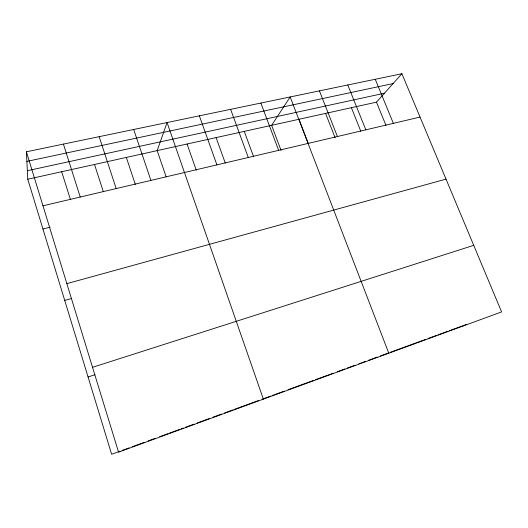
<?xml version="1.0" encoding="UTF-8"?>
<svg xmlns="http://www.w3.org/2000/svg" width="528" height="528" viewBox="0 0 528 528"><rect width="100%" height="100%" fill="white"/><g stroke="black" fill="none" stroke-linecap="round" stroke-linejoin="round"><path stroke-width="0.79" d="M120.001 451.216L111.639 454.271L27.773 179.223L376.477 102.148L401.9 73.729L501.6 311.916L118.562 452.146L26.4 151.793L401.9 73.729M122.278 450.384L129.116 447.876M132.158 446.767L144.316 442.319M148.13 440.92L155.034 438.398M159.641 436.709L168.082 433.62M169.613 433.059L179.593 429.409M181.117 428.848L183.394 428.017M185.671 427.185L194.027 424.129M197.063 423.02L209.207 418.572M213.002 417.186L221.47 414.084M224.552 412.955L233.026 409.86M234.564 409.292L258.324 400.6M262.139 399.201L270.541 396.132M272.072 395.571L274.362 394.733M275.128 394.456L284.229 391.123M288.024 389.737L304.709 383.625M305.481 383.348L313.229 380.51M315.553 379.658L333.366 373.144M337.22 371.732L344.936 368.907M347.252 368.062L354.968 365.237M358.829 363.825L361.139 362.98M361.911 362.696L365.765 361.291M368.848 360.162L377.322 357.06M380.404 355.931L388.879 352.829M390.416 352.268L415.76 342.995M416.526 342.712L425.726 339.346M428.03 338.501L436.465 335.419M437.996 334.858L441.83 333.452M442.596 333.175L447.962 331.208M449.5 330.647L466.356 324.476M88.07 376.972L95.007 374.728M92.532 367.316L473.735 245.335M64.726 300.432L71.762 298.439M66.858 283.635L446.021 179.131M42.94 228.974L50.081 227.212M42.973 205.808L420.044 117.077M27.344 170.702L384.463 93.225M26.882 161.39L393.096 83.569M375.256 79.266L393.353 123.354M376.477 102.148L385.988 125.44M347.78 84.975L365.818 129.835M351.384 107.692L360.862 131.353M319.433 90.869L337.405 136.521M325.565 113.401L335.135 137.768M298.987 119.275L308.352 143.603M388.793 353.212L290.176 96.954L271.616 125.327L281.061 150.388M260.865 103.046L278.652 150.348M244.266 131.373L253.651 156.849M230.611 109.336L248.285 157.496M216.097 137.597L225.265 163.053M199.36 115.837L216.909 164.881M187.077 144.012L196.297 170.234M263.366 399.135L167.072 122.549L157.172 150.625L166.162 176.86M133.69 129.485L150.916 180.404M126.331 157.436L135.353 184.47M99.158 136.666L116.193 188.582M94.519 164.472L103.297 191.545M63.419 144.098L80.236 197.043M61.677 171.732L70.462 199.637M26.4 151.793L27.773 179.223"/></g></svg>
